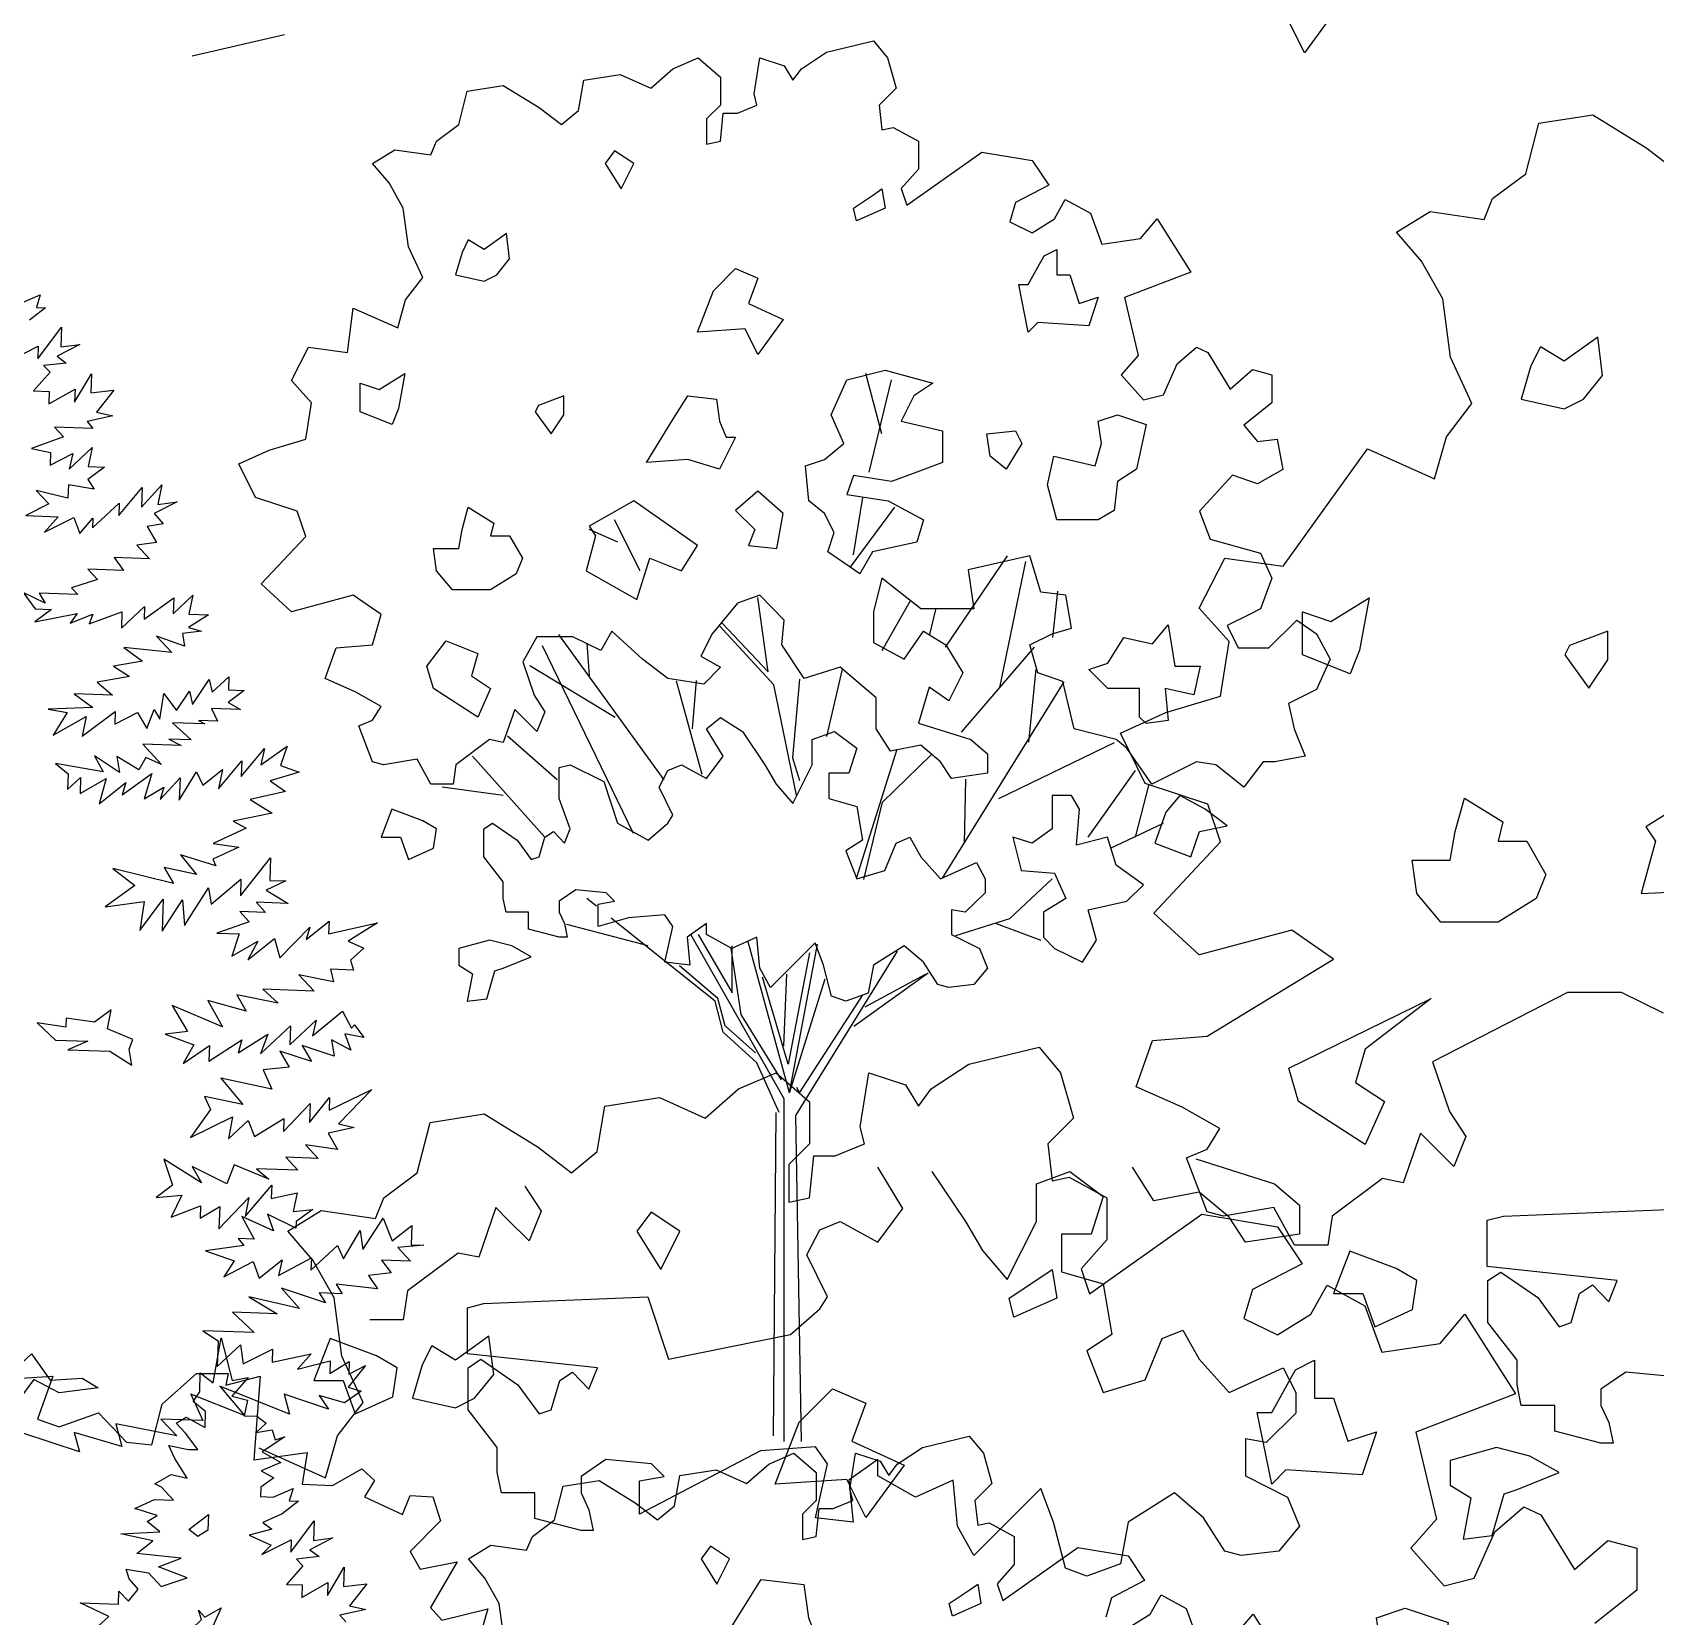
# Model space of a CAD drawing. Header units: inches. Extents: x 11.9 to 85.3, y 21.1 to 37.4.
# Drawn here: x 39.127 to 39.731, y 22.684 to 23.274 of the extents above; entities that cross this region are included whole.
import ezdxf

# ---------------------------------------------------------------- set-up
doc = ezdxf.new("R2010")
doc.units = ezdxf.units.IN
doc.header["$MEASUREMENT"] = 0
doc.layers.add('CAY', color=94, linetype='Continuous')
doc.layers.add('CAY-3', color=61, linetype='Continuous')

# ---------------------------------------------------------------- blocks, each defined once
blk = doc.blocks.new('A$C76451831')
at = {"layer": 'CAY'}
for p, q in [((1479.9, 1929.8), (1538.3, 1944)), ((1538.3, 1944), (1555.9, 1922.7)), ((1448.6, 1909.2), (1479.9, 1929.8)), ((1288.9, 1909.2), (1320.1, 1922.7)), ((1320.1, 1922.7), (1347.8, 1898.6)), ((1389.7, 1877.9), (1396.8, 1922.7)), ((1396.8, 1922.7), (1427.4, 1912.7)), ((1427.4, 1912.7), (1438, 1895)), ((1555.9, 1922.7), (1566.6, 1885)), ((1178, 1895), (1223.4, 1902.1)), ((1223.4, 1902.1), (1261.1, 1885)), ((1261.1, 1885), (1288.9, 1909.2)), ((1347.8, 1898.6), (1347.8, 1863.8)), ((1438, 1895), (1448.6, 1909.2)), ((1033, 1881.5), (1077.8, 1888.5)), ((1077.8, 1888.5), (1122.6, 1860.8)), ((1171.5, 1857.3), (1178, 1895)), ((1566.6, 1885), (1545.3, 1863.8)), ((1022.3, 1839.6), (1033, 1881.5)), ((1393.2, 1863.8), (1389.7, 1877.9)), ((1122.6, 1860.8), (1150.3, 1839.6)), ((1347.8, 1863.8), (1330.7, 1846.6)), ((1369, 1853.7), (1393.2, 1863.8)), ((1545.3, 1863.8), (1548.9, 1833.1)), ((1150.3, 1839.6), (1171.5, 1857.3)), ((1330.7, 1846.6), (1330.7, 1815.4)), ((1347.8, 1818.9), (1351.4, 1853.7)), ((1351.4, 1853.7), (1369, 1853.7)), ((994.6, 1818.9), (1022.3, 1839.6)), ((1548.9, 1833.1), (1563, 1836)), ((1563, 1836), (1594.3, 1818.9)), ((987.6, 1801.8), (994.6, 1818.9)), ((1330.7, 1815.4), (1347.8, 1818.9)), ((1594.3, 1818.9), (1594.3, 1784.1)), ((915, 1791.2), (942.7, 1808.3)), ((942.7, 1808.3), (987.6, 1801.8)), ((1580.1, 1739.3), (1673.3, 1805.4)), ((1673.3, 1805.4), (1735.8, 1794.7)), ((935.7, 1767), (915, 1791.2)), ((1735.8, 1794.7), (1756.4, 1764.1)), ((1594.3, 1784.1), (1573, 1759.9)), ((953.4, 1735.8), (935.7, 1767)), ((1756.4, 1764.1), (1715.1, 1742.8)), ((1573, 1759.9), (1580.1, 1739.3)), ((1715.1, 1742.8), (1708.1, 1718.6)), ((1763.5, 1722.2), (1777.1, 1746.4)), ((1777.1, 1746.4), (1808.3, 1729.3)), ((959.8, 1687.4), (953.4, 1735.8)), ((1808.3, 1729.3), (1822.5, 1690.9)), ((1708.1, 1718.6), (1735.8, 1705.1)), ((1735.8, 1705.1), (1763.5, 1722.2)), ((1870.8, 1698), (1891.4, 1722.2)), ((1891.4, 1722.2), (1933.3, 1656.1)), ((1822.5, 1690.9), (1870.8, 1698)), ((977.5, 1649), (959.8, 1687.4)), ((1933.3, 1656.1), (1850.8, 1624.3)), ((956.3, 1621.3), (977.5, 1649)), ((946.3, 1586.5), (956.3, 1621.3)), ((1850.8, 1624.3), (1867.9, 1552.3)), ((890.9, 1611.3), (946.3, 1586.5)), ((1916.2, 1541.7), (1940.4, 1562.3)), ((1940.4, 1562.3), (1954.5, 1555.8)), ((1867.9, 1552.3), (1846.6, 1528.1)), ((1954.5, 1555.8), (1982.2, 1510.4)), ((1899.1, 1503.3), (1916.2, 1541.7)), ((1846.6, 1528.1), (1874.3, 1496.9)), ((1982.2, 1510.4), (2010, 1534.6)), ((2010, 1534.6), (2034.1, 1528.1)), ((2034.1, 1528.1), (2034.1, 1493.3)), ((1874.3, 1496.9), (1899.1, 1503.3)), ((2034.1, 1493.3), (1999.3, 1465.6)), ((5943, 1269.4), (5949.7, 1306.8)), ((5949.7, 1306.8), (5958.9, 1271.5)), ((1732.8, 1302.8), (1656.2, 1285.1)), ((5931.9, 1262.1), (5932.4, 1277.9)), ((5932.4, 1277.9), (5943, 1269.4)), ((5972.1, 1273.8), (5958.5, 1258.4)), ((5958.9, 1271.5), (5972.1, 1273.8)), ((5926.6, 1254.1), (5931.9, 1262.1)), ((5936.7, 1245.6), (5926.6, 1254.1)), ((5958.5, 1258.4), (5971.5, 1255.2)), ((5971.5, 1255.2), (5968.8, 1242.2)), ((5912.4, 1236), (5920.7, 1241.1)), ((5920.7, 1241.1), (5936.3, 1232.4)), ((5936.3, 1232.4), (5936.7, 1245.6)), ((5968.8, 1242.2), (5979.2, 1241.8)), ((5979.2, 1241.8), (5987.1, 1236.1)), ((5920.2, 1227.6), (5912.4, 1236)), ((5930.2, 1214.1), (5920.2, 1227.6)), ((5987.1, 1236.1), (5978.7, 1228.2)), ((5978.7, 1228.2), (5991.9, 1230.5)), ((5991.9, 1230.5), (5994.4, 1222.3)), ((5906.3, 1217.6), (5922.5, 1214.3)), ((5911.3, 1206.6), (5906.3, 1217.6)), ((5922.5, 1214.3), (5930.2, 1214.1)), ((6002.6, 1224.7), (5983.6, 1212.2)), ((5983.6, 1212.2), (5999.1, 1203.5)), ((5994.4, 1222.3), (6002.6, 1224.7)), ((5921.6, 1190.3), (5911.3, 1206.6)), ((5999.1, 1203.5), (5983, 1196.4)), ((5894.8, 1185.8), (5908.2, 1193.5)), ((5900.1, 1182.9), (5894.8, 1185.8)), ((5908.2, 1193.5), (5921.6, 1190.3)), ((5993.3, 1190.6), (5982.6, 1182.8)), ((5983, 1196.4), (5993.3, 1190.6)), ((5878.2, 1165.1), (5894.3, 1172.7)), ((5894.3, 1172.7), (5910.1, 1172.2)), ((5910.1, 1172.2), (5900.1, 1182.9)), ((5982.6, 1182.8), (5982.3, 1175.1)), ((5982.3, 1175.1), (5992.7, 1174.7)), ((5992.7, 1174.7), (6009.3, 1181.8)), ((6009.3, 1181.8), (6006.2, 1171.5)), ((6006.2, 1171.5), (6013.9, 1171.3)), ((5896.6, 1159.5), (5878.2, 1165.1)), ((5888.2, 1154.3), (5896.6, 1159.5)), ((6000.4, 1160.8), (5984.3, 1153.7)), ((6013.9, 1171.3), (6000.4, 1160.8)), ((5866.6, 1144.2), (5898.8, 1145.8)), ((5898.8, 1145.8), (5888.2, 1154.3)), ((5991.8, 1148), (5973, 1143.2)), ((5984.3, 1153.7), (5991.8, 1148)), ((6007.4, 1128.9), (6026.9, 1154.9)), ((6026.9, 1154.9), (6026.3, 1138.6)), ((5893.1, 1138.3), (5866.6, 1144.2)), ((5879.6, 1127.9), (5893.1, 1138.3)), ((5973, 1143.2), (5991.3, 1134.9)), ((5983.3, 1127), (6007.8, 1139.3)), ((5991.3, 1134.9), (5983.3, 1127)), ((6007.8, 1139.3), (6007.4, 1128.9)), ((6042.3, 1140.8), (6023.3, 1131)), ((6023.3, 1131), (6030.9, 1125.3)), ((6026.3, 1138.6), (6042.3, 1140.8)), ((5916.6, 1123.9), (5879.6, 1127.9)), ((5897.8, 1116.8), (5916.6, 1123.9)), ((6017.4, 1117.6), (6003.8, 1102.2)), ((6030.9, 1125.3), (6012.2, 1123.3)), ((6012.2, 1123.3), (6017.4, 1117.6)), ((5871, 1115), (5889.4, 1111.7)), ((5873.4, 1106.8), (5871, 1115)), ((5880.8, 1098.4), (5873.4, 1106.8)), ((5889.4, 1111.7), (5899.9, 1100.4)), ((5921.5, 1107.8), (5897.8, 1116.8)), ((5899.9, 1100.4), (5921.5, 1107.8)), ((6037.9, 1092.9), (6051.8, 1116.4)), ((6051.8, 1116.4), (6051.3, 1100.6)), ((5864.5, 1085.8), (5864.9, 1096.7)), ((5864.9, 1096.7), (5872.8, 1088.2)), ((5872.8, 1088.2), (5880.8, 1098.4)), ((6003.8, 1102.2), (6016.9, 1101.8)), ((6016.5, 1091.4), (6038.3, 1103.8)), ((6016.9, 1101.8), (6016.5, 1091.4)), ((6038.3, 1103.8), (6037.9, 1092.9)), ((6051.3, 1100.6), (6070.4, 1102.6)), ((6070.4, 1102.6), (6056.2, 1084.5)), ((5856.5, 1075.7), (5832.8, 1086.9)), ((5832.8, 1086.9), (5864.5, 1085.8)), ((6069.6, 1081.4), (6048.2, 1076.7)), ((6056.2, 1084.5), (6069.6, 1081.4)), ((5848, 1067.8), (5856.5, 1075.7)), ((6048.2, 1076.7), (6053, 1071.1)), ((2228.3, 971.5), (2215.1, 1021.6)), ((2217.8, 939.8), (2236.3, 1016.3)), ((2204.6, 871.1), (2212.5, 918.7)), ((2201.9, 860.6), (2238.9, 910.7)), ((2009.3, 881.7), (1985.5, 892.2)), ((2027.8, 857.9), (2006.6, 900.2)), ((2281, 794.5), (2332.5, 870.4)), ((2326.2, 761), (2347.8, 865.6)), ((2491.6, 827), (2512.8, 868.3)), ((2512.8, 868.3), (2561.2, 861.8)), ((2134, 774), (2125.3, 835.7)), ((2370.1, 802.5), (2374.1, 840.9)), ((2228.6, 791.9), (2251.7, 832.8)), ((2268, 805.1), (2272.9, 825.9)), ((2516.4, 799.3), (2491.6, 827)), ((2138.7, 763.4), (2093.5, 812.2)), ((2095.8, 814.5), (2134, 774)), ((2022.3, 639.8), (1946.8, 795.6)), ((2047.7, 684.5), (1960.2, 805.1)), ((1985.8, 770.9), (1983.8, 797.9)), ((2294.3, 724.1), (2354.9, 794.5)), ((2509.3, 753.8), (2516.4, 799.3)), ((2007, 736.3), (1936.2, 779.1)), ((2159.9, 768.1), (2154, 702.8)), ((2182.7, 720.5), (2195.7, 776.4)), ((2350.1, 715.8), (2356.4, 776.4)), ((2079.1, 689), (2057.9, 766.3)), ((2071.1, 726.8), (2074.5, 766.9)), ((2157.5, 671.8), (2138.7, 763.4)), ((2278.7, 602.9), (2379.6, 765.8)), ((2463.9, 740.3), (2509.3, 753.8)), ((2426.2, 723.2), (2463.9, 740.3)), ((1958.8, 684.4), (1917.8, 720.8)), ((2325.4, 669), (2421.3, 715.4)), ((2446.8, 681.3), (2426.2, 723.2)), ((1948.8, 636.8), (1888.7, 704)), ((2154, 702.8), (2159.9, 684)), ((2207.6, 603.7), (2240.9, 709.9)), ((2228.7, 665.9), (2269.2, 705.2)), ((2399.3, 636.8), (2438.6, 692.2)), ((1914.2, 671.4), (1863.5, 678.5)), ((2296.7, 631.7), (2297.9, 685.1)), ((2438.6, 636.8), (2450, 680.8)), ((2498.7, 664.2), (2446.8, 681.3)), ((2213.4, 601.8), (2228.7, 665.9)), ((2509.3, 632.9), (2498.7, 664.2)), ((2417.8, 627.7), (2461.8, 648.6)), ((2334.4, 569.5), (2369.4, 602.2)), ((1991.5, 579.5), (1983.4, 586)), ((2041.2, 539.6), (2003.7, 569.7)), ((2289.6, 555.4), (2334.4, 569.5)), ((2034.5, 546.7), (1966.9, 564.4)), ((2147.3, 419.7), (2069.9, 556)), ((2075.8, 556.2), (2104.1, 507.8)), ((2323, 565.2), (2360, 551.4)), ((2089.9, 500.7), (2041.2, 539.6)), ((2102.9, 544.4), (2111.2, 489.7)), ((2104.1, 507.8), (2104.1, 546.7)), ((2151.6, 424.8), (2117.3, 549.9)), ((2168.2, 540.8), (2150.5, 448.4)), ((2151.6, 424.8), (2175, 548.1)), ((2156.8, 405.9), (2241.3, 542.4)), ((2092.3, 503.1), (2060.4, 530.2)), ((2150.5, 448.4), (2129.2, 520.8)), ((2146.9, 463.7), (2149.3, 523.1)), ((2151.6, 424.8), (2181.2, 519.2)), ((2205.1, 479.9), (2266.8, 524.3)), ((2214.5, 496), (2264.5, 523.1)), ((2096.6, 475.1), (2089.9, 500.7)), ((2098.2, 480.3), (2092.3, 503.1)), ((2159.9, 424.8), (2212.2, 505.4)), ((2111.2, 489.7), (2144.6, 435.4)), ((2124.5, 449.6), (2096.6, 475.1)), ((2123.3, 457.8), (2098.2, 480.3)), ((2143, 408.3), (2124.5, 449.6)), ((2147.3, 135.4), (2147.3, 419.7)), ((2157.5, 429.5), (2159.9, 424.8)), ((2138.3, 140.1), (2140.6, 408.3)), ((2161.5, 135.4), (2156.8, 405.9))]:
    blk.add_line(p, q, dxfattribs=at)
for points in [[(4591.5, 2136.5), (4622.1, 2138.6), (4609.4, 2102.8), (4627.3, 2096.4), (4660, 2108), (4683.2, 2083.8), (4704.3, 2081.7), (4712.8, 2115.4), (4741.2, 2140.7), (4767.6, 2140.7), (4765.5, 2131.2), (4794, 2138.6), (4788.7, 2069), (4833, 2075.3), (4828.8, 2049), (4854.1, 2047.9), (4878.3, 2061.6), (4888.9, 2052.1), (4880.5, 2038.4), (4912.1, 2023.7), (4918.4, 2039.5), (4937.4, 2038.4), (4943.7, 2018.4), (4918.4, 1993.1), (4926.9, 1978.3), (4957.4, 1984.6), (4935.3, 1946.7), (4944.8, 1936.1), (4982.8, 1945.6), (4974.3, 1916.1)], [(1513.4, 1079.7), (1530, 1086.9), (1526.9, 1076.5), (1534.6, 1076.3), (1521.1, 1065.9)], [(1504.1, 1032), (1528.5, 1044.3), (1528.1, 1033.9), (1547.6, 1060), (1547.1, 1043.7), (1563, 1045.8), (1544.1, 1036.1), (1551.6, 1030.3), (1532.9, 1028.3), (1538.2, 1022.7), (1524.5, 1007.3), (1537.6, 1006.8), (1537.3, 996.4), (1559, 1008.8), (1558.6, 997.9), (1572.6, 1021.5), (1572, 1005.6), (1591.1, 1007.7), (1576.9, 989.6), (1590.4, 986.4), (1568.9, 981.7), (1573.7, 976.1), (1542, 977.2), (1549.5, 969.2), (1522.8, 959.3), (1538.6, 956), (1538.2, 945.6), (1557.1, 955.4), (1554, 942.3), (1573.2, 960.2), (1569.9, 944.5), (1583.5, 944), (1569.5, 933.6), (1574.7, 925.7), (1553.5, 929.2), (1553.1, 918.3), (1526.6, 924.7), (1537.1, 913.4), (1518.2, 903.7), (1544.9, 902.7), (1533.5, 890), (1558, 902.3), (1563, 889), (1573.8, 901.7), (1573.5, 893.6), (1595.6, 914.1), (1595.2, 903.7), (1614.6, 927.1), (1614, 910.8), (1631, 929.2), (1627.7, 913), (1643.6, 915.2), (1624.7, 905.4), (1632.1, 897), (1618.9, 894.7), (1626.6, 881.3), (1610.2, 879.2), (1620.7, 867.9), (1591.3, 868.9), (1599.1, 858.2), (1569.6, 859.3), (1577.5, 850.8), (1556, 843.9), (1561.2, 838.3), (1529.1, 839.4), (1534.2, 831), (1515.9, 839.8), (1525.9, 826.3), (1539.5, 825.9), (1525.5, 815.5), (1560.6, 822.4), (1554.9, 814.4), (1573.8, 821.9), (1570.8, 813.9), (1597.8, 823.8), (1597.4, 810.2), (1616.6, 828.2), (1616.2, 817.7), (1640.9, 835.5), (1640.4, 822.3), (1656.8, 837.6), (1653.5, 821.9), (1669.8, 821.3), (1653.1, 811), (1663.9, 807.9), (1648, 805.8), (1649.9, 795.3), (1626.6, 803.8), (1639.3, 790.2), (1599.5, 794.3), (1615, 782.9), (1590.8, 778.7), (1604.1, 770.1), (1577.2, 765.6), (1590, 754.7), (1558.3, 755.8), (1573.8, 744.4), (1536.6, 743), (1552.3, 740.2), (1540.8, 721.6), (1568.1, 736.9), (1564.8, 720.7), (1592.2, 741.1), (1591.9, 730.6), (1610.8, 740.4), (1618.5, 727), (1624.5, 742.7), (1629.2, 734.8), (1632.6, 756), (1643, 742), (1654, 757.9), (1656.3, 747), (1670.2, 767.8), (1672.6, 757.3), (1686.6, 770), (1686.2, 759.1), (1699.3, 758.6), (1685.9, 748.7), (1696.1, 742.9), (1672.1, 743.7), (1677.2, 733.1), (1661.3, 733.7), (1666.6, 730.8), (1639.9, 731.7), (1655.3, 717.6), (1636.8, 718.2), (1647, 712.9), (1615.3, 714), (1630.6, 697.1), (1617.6, 703), (1611.9, 692.8), (1593.7, 703.8), (1595.9, 690.6), (1575.1, 704.5), (1582.3, 691.1), (1542.7, 697.9), (1553.3, 689.4), (1552.8, 676.3), (1563.6, 686.3), (1563.1, 673.2), (1584.9, 685.6), (1579.1, 664.5), (1601.1, 682.3), (1598, 672), (1622.6, 689.7), (1616.4, 668.6), (1632.6, 678.5), (1629.6, 668.1), (1646.1, 686.1), (1645.4, 667.6), (1659.8, 691.1), (1664.9, 680), (1681.2, 693.1), (1677.9, 676.9), (1697.3, 700.2), (1696.8, 687.1), (1716.2, 710.4), (1713, 696.9), (1734.9, 712.5), (1729.3, 696.4), (1745, 690.8), (1720.7, 683.5), (1733.6, 674.9), (1704.3, 668.2), (1722.5, 656.7), (1690.1, 650.1), (1700.8, 644.3), (1673.6, 631.7), (1694.8, 628.7), (1673.2, 618.6), (1675.7, 613), (1646.5, 622.2), (1659.6, 605.9), (1633, 611.8), (1640.7, 598.4), (1590.4, 611), (1608.5, 596.8), (1583.9, 579.1), (1616.2, 583.4), (1612.6, 559.5), (1632.1, 585.5), (1631.2, 558.8), (1648, 585), (1649.9, 563.6), (1669.6, 594.7), (1671.9, 581.4), (1696.6, 601.9), (1696.1, 588.3), (1721.2, 619.6), (1720.6, 601), (1733.7, 600.6), (1717.6, 593), (1735.8, 581.9), (1709.1, 582.8), (1716.9, 574.4), (1695.7, 575.2), (1703.5, 566.7), (1676.5, 557.2), (1695, 556.6), (1688.9, 538.2), (1710.7, 550.6), (1702.4, 535), (1724.3, 552.8), (1728.8, 536.8), (1753.7, 562.3), (1750.6, 551.9), (1769.7, 567.1), (1769.3, 556.7), (1810, 565.7), (1785.4, 550.7), (1798.4, 544.8), (1787.6, 534.8), (1790, 526.5), (1771, 527.2), (1773.4, 516.7), (1744.6, 522.7), (1757.2, 509.1), (1714.7, 510.6), (1727.4, 499.2), (1693.2, 505.9), (1700.9, 492.5), (1669.1, 501.3), (1681.4, 479.5), (1639.5, 497.3), (1652.3, 475.6), (1633.6, 473.5), (1657.4, 464.5), (1648.7, 449), (1670.5, 464.1), (1670, 450.9), (1697.4, 468.6), (1694.3, 457.8), (1718.8, 473.3), (1712.8, 457.1), (1737.7, 480.3), (1737.1, 464.5), (1759.1, 485), (1755.9, 472), (1780.7, 492.4), (1788.3, 478.5), (1790.7, 481.2), (1798.5, 470.5), (1782.7, 473.7), (1787.7, 460), (1771.7, 468.7), (1773.9, 455), (1747.5, 464.1), (1755.2, 450.7), (1728.8, 459.3), (1736.5, 445.9), (1715.1, 443.9), (1722.2, 427.8), (1680, 437), (1698.2, 415), (1666.3, 421.6), (1671.3, 411), (1654.7, 387.5), (1689.7, 404.9), (1686.3, 386.4), (1702.7, 401.7), (1707.7, 388.4), (1732.3, 403.4), (1731.9, 392.6), (1754, 415.8), (1753.4, 400), (1770, 420.7), (1769.7, 410.3), (1805.2, 427.6), (1777.4, 399.1), (1790.4, 396), (1769, 391.3), (1776.7, 377.8), (1750.1, 381.5), (1760.6, 370.2), (1733.8, 371.2), (1743.9, 360.4), (1709.5, 361.6), (1719.6, 353.1), (1691, 365), (1685, 349.3), (1656.1, 363.5), (1663.8, 350.1), (1632.7, 369.7), (1639.7, 348.2), (1626.2, 337.8), (1647.6, 339.7), (1638.8, 321.5), (1663.1, 331), (1662.7, 320.6), (1679, 330.5), (1678.3, 311.9), (1703.2, 337.8), (1700, 322), (1722.2, 348), (1721.8, 337.1), (1743.2, 341.8), (1740, 326.1), (1756.3, 327.8), (1742.4, 317.8), (1742.2, 312.4), (1718.6, 324.1), (1723.6, 310.3), (1697.2, 322.1), (1707.5, 303.2), (1694.3, 303.7), (1699.1, 298), (1667.2, 293.7), (1691, 285.2), (1682.3, 271.9), (1706.8, 284.6), (1711.8, 270.9), (1730.9, 286.1), (1727.7, 273), (1755, 287.9), (1754.6, 277.5), (1776.6, 298.1), (1781.7, 287), (1795.6, 310.5), (1797.8, 294.6), (1814.6, 320.8), (1822.1, 301.9), (1838.4, 314.5), (1837.8, 298.6), (1848.2, 298.3), (1826.8, 296.3), (1837.3, 285.1), (1813.3, 285.9), (1821.1, 275.2), (1802.5, 273.1), (1809.8, 262), (1775.5, 265.9), (1780.6, 258), (1761.6, 258.7), (1766.8, 250.4), (1730.1, 262.5), (1745.3, 245.7), (1703.1, 255.3), (1726.6, 241.3), (1689.5, 242.6), (1707.5, 225.7), (1664.9, 227.2), (1677.8, 219), (1677, 197.7), (1696.2, 215.6), (1698.4, 199.7), (1722.9, 212), (1722.5, 201.1), (1754.9, 208.2), (1743.6, 195.4), (1770.5, 202.2), (1770.2, 191.8), (1786.4, 201.6), (1786, 191.2), (1799.9, 198.4), (1785.6, 180.3), (1796.4, 177.2), (1782.5, 167.3), (1761.4, 173.5), (1769.1, 162.3), (1732.4, 174.5), (1736.8, 158), (1679.2, 181.3), (1699.6, 157), (1654.9, 174.5), (1665, 152.8), (1630.2, 154), (1643.3, 140), (1592.9, 149.9), (1597.7, 131.1), (1558.2, 142.9), (1562.6, 126.9), (1515.6, 142.2)]]:
    blk.add_lwpolyline(points, dxfattribs=at)
for points in [[(1240.2, 1791.1), (1216.4, 1806.9), (1204.5, 1791.1), (1224.3, 1759.4)], [(1537.1, 1751.5), (1548.9, 1759.4), (1552.9, 1735.6), (1517.3, 1719.8), (1513.3, 1735.6)], [(1085.8, 1672.3), (1081.8, 1704), (1054.1, 1684.2), (1034.3, 1696), (1026.4, 1680.2), (1018.5, 1652.5), (1054.1, 1644.6), (1069.9, 1652.5)], [(1750.8, 1676.2), (1766.7, 1684.2), (1766.7, 1652.5), (1782.5, 1652.5), (1794.4, 1616.8), (1818.1, 1624.8), (1806.3, 1589.1), (1742.9, 1593.1), (1731.1, 1581.2), (1719.2, 1640.6), (1731.1, 1640.6)], [(1339.1, 1632.7), (1366.8, 1660.4), (1394.5, 1648.5), (1382.7, 1616.8), (1426.2, 1597), (1394.5, 1553.5), (1378.7, 1585.2), (1319.3, 1581.2)], [(1287.7, 1470.3), (1307.5, 1502), (1343.1, 1498), (1347, 1470.3), (1355, 1450.5), (1366.8, 1450.5), (1347, 1410.9), (1307.5, 1422.8), (1256, 1418.8)], [(1754.8, 1391.1), (1762.7, 1426.7), (1814.2, 1414.8), (1822.1, 1442.6), (1818.1, 1470.3), (1841.9, 1478.2), (1877.5, 1466.3), (1865.7, 1410.9), (1841.9, 1395), (1837.9, 1359.4), (1818.1, 1347.5), (1766.7, 1347.5)], [(2523.5, 1367), (2551.2, 1394.7), (2578.9, 1382.8), (2567, 1351.1), (2610.6, 1331.3), (2578.9, 1287.8), (2563.1, 1319.5), (2503.7, 1315.5)], [(1914.2, 715.4), (1902.8, 717.8), (1874.9, 696.9), (1872.6, 680.8), (1854.1, 680.8), (1842.7, 701.7), (1814.8, 696.9), (1805.7, 699.3), (1794.3, 729.2), (1805.7, 733.9), (1812.8, 745.3), (1792, 757.1), (1766.4, 768.5), (1775.5, 794.1), (1805.7, 796.4), (1812.8, 821.6), (1789.6, 837.7), (1738.5, 824), (1713.4, 847.2), (1750.3, 886.5), (1743.2, 907.3), (1708.6, 918.7), (1694.9, 946.6), (1720, 958), (1750.3, 967.1), (1755, 997.4), (1738.5, 1015.9), (1752.7, 1043.4), (1784.9, 1039.1), (1789.6, 1076), (1826.6, 1059.5), (1833.2, 1082.7), (1847.4, 1101.2), (1835.6, 1126.7), (1831.3, 1159), (1819.5, 1179.8), (1805.7, 1196), (1824.2, 1207.4), (1854.1, 1203), (1858.8, 1214.4), (1877.3, 1228.2), (1884.3, 1256.1), (1914.2, 1260.8), (1944.1, 1242.4), (1962.6, 1228.2), (1976.7, 1240), (1981, 1265.2), (2011.3, 1269.9), (2036.5, 1258.5), (2054.9, 1274.6), (2075.8, 1283.7), (2094.3, 1267.5), (2094.3, 1244.3), (2082.9, 1232.9), (2082.9, 1212.1), (2094.3, 1214.4), (2096.6, 1237.6), (2108.4, 1237.6), (2124.5, 1244.3), (2122.2, 1253.8), (2126.9, 1283.7), (2147.3, 1277), (2154.4, 1265.2), (2161.5, 1274.6), (2182.3, 1288.4), (2221.2, 1297.8), (2233, 1283.7), (2240.1, 1258.5), (2225.9, 1244.3), (2228.3, 1223.9), (2237.7, 1225.8), (2258.6, 1214.4), (2258.6, 1191.2), (2244.4, 1175.1), (2249.1, 1161.4), (2311.2, 1205.4), (2352.9, 1198.3), (2366.7, 1177.9), (2339.1, 1163.7), (2334.4, 1147.6), (2352.9, 1138.5), (2371.4, 1149.9), (2380.4, 1166.1), (2401.2, 1154.7), (2410.7, 1129.1), (2442.9, 1133.8), (2456.7, 1149.9), (2484.6, 1105.9), (2429.6, 1084.7), (2441, 1036.7), (2426.8, 1020.6), (2445.3, 999.7), (2461.8, 1004.1), (2473.2, 1029.6), (2489.3, 1043.4), (2498.7, 1039.1), (2517.2, 1008.8), (2535.7, 1024.9), (2551.8, 1020.6), (2551.8, 997.4), (2528.6, 978.9), (2540, 965.1), (2556.1, 967.1), (2560.8, 941.9), (2540, 930.1), (2519.2, 937.2), (2491.7, 907.3), (2500.7, 884.1), (2542.4, 872.7), (2551.8, 851.9), (2542.4, 826.3), (2533.3, 821.6), (2514.8, 812.5), (2523.9, 794.1), (2549.4, 794.1), (2572.6, 816.9), (2588.7, 805.5), (2600.1, 784.6), (2588.7, 759.5), (2565.6, 747.7), (2570.3, 726.8), (2579.3, 704), (2554.2, 699.3), (2544.7, 699.3), (2528.6, 678.5), (2505.4, 696.9), (2489.3, 699.3), (2452.3, 680.8), (2431.5, 710.7), (2422.5, 717.8), (2387.9, 726.8), (2378.5, 766.1), (2357.6, 773.2), (2350.9, 796.4), (2369.4, 805.5), (2385.5, 810.2), (2380.8, 837.7), (2360, 840.1), (2350.9, 870.4), (2299.8, 858.6), (2304.6, 826.3), (2260.5, 826.3), (2228.3, 851.9), (2221.2, 824), (2221.2, 798.4), (2246.8, 784.6), (2262.9, 807.8), (2281.4, 796.4), (2295.5, 773.2), (2283.7, 750), (2267.6, 761.4), (2258.6, 731.5), (2302.2, 717.8), (2316, 706), (2316, 689.9), (2286.1, 685.5), (2277, 699.3), (2260.5, 713.1), (2235.4, 708.3), (2223.6, 726.8), (2223.6, 752.4), (2193.7, 777.9), (2163.8, 768.5), (2145.4, 796.4), (2147.3, 816.9), (2126.9, 837.7), (2108.4, 831), (2087.6, 805.5), (2078.1, 787), (2094.3, 777.9), (2080.5, 763.8), (2050.6, 768.5), (2029.8, 784.6), (2004.2, 807.8), (1995.2, 791.7), (1972, 803.1), (1942.1, 803.1), (1930.3, 782.3), (1939.8, 754.7), (1948.8, 741), (1942.1, 724.5), (1930.3, 736.3), (1923.7, 742.9)], [(2022.5, 1195.9), (2006.6, 1206.4), (1998.7, 1195.9), (2011.9, 1174.8)], [(2220.4, 1169.5), (2228.3, 1174.8), (2231, 1158.9), (2207.2, 1148.4), (2204.6, 1158.9)], [(5922.9, 1147.7), (5939.2, 1160.3), (5938.7, 1147.1), (5930.4, 1142)], [(1919.5, 1116.7), (1916.9, 1137.8), (1898.4, 1124.6), (1885.2, 1132.5), (1880, 1122), (1874.7, 1103.5), (1898.4, 1098.2), (1909, 1103.5)], [(2362.9, 1119.3), (2373.5, 1124.6), (2373.5, 1103.5), (2384.1, 1103.5), (2392, 1079.7), (2407.8, 1085), (2399.9, 1061.2), (2357.7, 1063.9), (2349.7, 1055.9), (2341.8, 1095.6), (2349.7, 1095.6)], [(2088.5, 1090.3), (2106.9, 1108.8), (2125.4, 1100.8), (2117.5, 1079.7), (2146.5, 1066.5), (2125.4, 1037.5), (2114.9, 1058.6), (2075.3, 1055.9)], [(5925, 1065.1), (5933.4, 1073), (5931, 1080.8), (5936.2, 1075.1), (5949.6, 1082.8), (5941.3, 1064.5), (5932.7, 1051.7)], [(2209.9, 855.3), (2183.5, 873.8), (2188.8, 889.6), (2180.8, 905.5), (2167.6, 916), (2165, 945.1), (2180.8, 950.3), (2196.7, 963.5), (2186.1, 987.3), (2199.3, 1016.3), (2231, 1024.3), (2270.6, 1013.7), (2254.7, 1003.1), (2244.2, 982), (2278.5, 974.1), (2278.5, 947.7), (2257.4, 939.8), (2236.3, 931.9), (2204.6, 937.1), (2199.3, 921.3), (2233.6, 916), (2262.7, 900.2), (2257.4, 881.7), (2220.4, 873.8)], [(1795.5, 989.9), (1795.5, 1013.7), (1811.3, 1008.4), (1832.5, 1021.6), (1827.2, 992.6), (1821.9, 979.4)], [(1943.3, 995.2), (1940.7, 989.9), (1953.9, 971.5), (1964.4, 987.3), (1964.4, 1003.1)], [(2054.1, 982), (2067.3, 1003.1), (2091.1, 1000.5), (2093.7, 982), (2099, 968.8), (2106.9, 968.8), (2093.7, 942.4), (2067.3, 950.3), (2033, 947.7)], [(2365.6, 929.2), (2370.9, 953), (2405.2, 945.1), (2410.4, 963.5), (2407.8, 982), (2423.6, 987.3), (2447.4, 979.4), (2439.5, 942.4), (2423.6, 931.9), (2421, 908.1), (2407.8, 900.2), (2373.5, 900.2)], [(2318.1, 953), (2315.4, 971.5), (2339.2, 974.1), (2344.5, 963.5), (2331.3, 942.4)], [(2062.1, 857.9), (2075.3, 879), (2022.5, 916), (1985.5, 894.9), (1990.8, 887), (1982.9, 857.9), (2025.1, 834.2), (2035.7, 868.5)], [(2141.2, 876.4), (2146.5, 905.5), (2125.4, 923.9), (2106.9, 908.1), (2122.8, 892.2), (2117.5, 879)], [(1903.7, 887), (1919.5, 887), (1930.1, 868.5), (1924.8, 855.3), (1903.7, 842.1), (1872, 842.1), (1858.8, 857.9), (1856.2, 876.4), (1877.3, 876.4), (1880, 892.2), (1885.2, 910.7), (1906.4, 897.5)], [(2577.1, 788.1), (2577.1, 823.8), (2600.8, 815.8), (2632.5, 835.6), (2624.6, 792.1), (2616.7, 772.3)], [(2415.7, 781.4), (2428.9, 802.5), (2452.7, 797.2), (2465.9, 813), (2471.2, 778.7), (2492.3, 778.7), (2487, 755), (2463.2, 760.2), (2465.9, 733.8), (2447.4, 731.2), (2442.1, 736.5), (2442.1, 760.2), (2415.7, 760.2), (2399.9, 776.1)], [(1856.2, 760.2), (1850.9, 778.7), (1866.8, 799.8), (1893.2, 789.3), (1887.9, 770.8), (1903.7, 760.2), (1893.2, 736.5)], [(1999.5, 590.8), (1974.4, 593.1), (1960.6, 583.7), (1960.6, 574.6), (1964.9, 565.2), (1967.3, 553.8), (1960.6, 553.8), (1935.1, 560.5), (1935.1, 574.6), (1916.6, 574.6), (1914.2, 586), (1914.2, 599.8), (1898.1, 620.6), (1898.1, 643.8), (1905.2, 648.6), (1925.6, 634.4), (1937.4, 618.3), (1944.1, 620.6), (1948.8, 636.8), (1955.9, 641.5), (1964.9, 632), (1969.6, 643.8), (1960.6, 669), (1960.6, 694.6), (1969.6, 696.9), (1997.6, 683.2), (2009, 648.6), (2034.5, 634.4), (2050.6, 648.6), (2054.9, 655.2), (2043.5, 678.5), (2050.6, 692.2), (2062, 696.9), (2082.9, 685.5), (2096.6, 704), (2082.9, 726.8), (2094.3, 736.3), (2112.7, 724.5), (2131.2, 696.9), (2140.6, 680.8), (2154.4, 664.7), (2170.5, 696.9), (2170.5, 717.8), (2189, 724.5), (2207.5, 710.7), (2200.8, 689.9), (2184.3, 689.9), (2184.3, 669), (2207.5, 662.3), (2212.2, 634.4), (2198.4, 625.4), (2207.5, 602.2), (2230.7, 609.2), (2240.1, 632), (2251.5, 636.8), (2260.5, 620.6), (2277, 602.2), (2306.9, 615.9), (2314, 602.2), (2314, 590.8), (2297.5, 574.6), (2286.1, 576.6), (2286.1, 556.2), (2309.3, 544.4), (2316, 528.2), (2304.6, 514.5), (2283.7, 512.1), (2274.7, 514.5), (2262.9, 533), (2246.8, 546.7), (2221.2, 530.6), (2216.9, 507.4), (2198.4, 500.7), (2186.6, 505), (2179.9, 530.6), (2172.9, 549.1), (2156.8, 533), (2135.9, 512.1), (2126.9, 528.2), (2124.5, 553.8), (2103.7, 544.4), (2082.9, 556.2), (2082.9, 565.2), (2066.7, 553.8), (2069.1, 530.6), (2048.3, 533), (2054.9, 562.8), (2048.3, 572.3), (2018, 569.9), (1992.8, 562.8), (1992.8, 581.3), (2006.6, 583.7)], [(2392.2, 660), (2385.5, 671.4), (2369.4, 671.4), (2369.4, 643.8), (2352.9, 632), (2336.8, 636.8), (2343.9, 609.2), (2371.4, 606.9), (2380.8, 586), (2362.3, 574.6), (2362.3, 553.8), (2371.4, 544.4), (2394.6, 533), (2406.4, 551.4), (2399.3, 576.6), (2431.5, 583.7), (2445.3, 597.4), (2422.5, 613.6), (2415.4, 636.8), (2389.8, 630.1)], [(2475.5, 671.4), (2463.7, 657.6), (2454.7, 632), (2484.6, 620.6), (2491.7, 641.5), (2514.8, 646.2), (2496.4, 660)], [(1603.8, 461), (1606.8, 469), (1585.8, 477.9), (1589, 493.7), (1575.1, 483.3), (1551.6, 486.8), (1551.4, 479.1), (1527.5, 482.7), (1542.8, 468.5), (1569.5, 467.6), (1553, 460.5), (1587.8, 459.2), (1606, 447.7)], [(1474.2, 178.1), (1469.4, 194.1), (1488.1, 198.9), (1488.8, 217.4), (1509.3, 195.4), (1522.9, 208.1), (1538.4, 186.2), (1564.8, 188), (1578.1, 179.9), (1545.8, 175.6), (1524.8, 186.7), (1511.1, 168.6), (1495.4, 174.6), (1470.8, 156.9)], [(1809, 206.5), (1770.6, 220.7), (1757.1, 185.9), (1781.3, 185.9), (1791.3, 158.2), (1822.5, 172.3), (1826.1, 196.5)]]:
    blk.add_lwpolyline(points, close=True, dxfattribs=at)
at = {"layer": 'CAY-3'}
for p, q in [((2762.6, 1187.4), (2773.2, 1229.3)), ((2773.2, 1229.3), (2818.1, 1236.4)), ((2818.1, 1236.4), (2862.9, 1208.6)), ((2862.9, 1208.6), (2890.6, 1187.4)), ((2734.9, 1166.8), (2762.6, 1187.4)), ((2727.8, 1149.6), (2734.9, 1166.8)), ((2655.3, 1139), (2683, 1156.1)), ((2683, 1156.1), (2727.8, 1149.6)), ((2676, 1114.8), (2655.3, 1139)), ((2693.6, 1083.6), (2676, 1114.8)), ((2700.1, 1035.2), (2693.6, 1083.6)), ((2717.8, 996.9), (2700.1, 1035.2)), ((2696.6, 969.1), (2717.8, 996.9)), ((2561.2, 861.8), (2631.1, 959.1)), ((2631.1, 959.1), (2686.6, 934.3)), ((2686.6, 934.3), (2696.6, 969.1)), ((2453.9, 573.9), (2509.3, 632.9)), ((2491.6, 539.1), (2453.9, 573.9)), ((2568.3, 559.8), (2491.6, 539.1)), ((2603, 535.6), (2568.3, 559.8)), ((2498.1, 471.6), (2603, 535.6)), ((2797, 507.9), (2685, 450.4)), ((2841.8, 507.9), (2797, 507.9)), ((2876.6, 490.8), (2841.8, 507.9)), ((2452.7, 468.1), (2498.1, 471.6)), ((2439.1, 429.8), (2452.7, 468.1)), ((2685, 450.4), (2699.2, 409.1)), ((2477.5, 412.7), (2439.1, 429.8)), ((2508.7, 395), (2477.5, 412.7)), ((2699.2, 409.1), (2712.7, 388.5)), ((2498.1, 377.9), (2508.7, 395)), ((2675.1, 391.3), (2660.8, 350.1)), ((2685, 381.4), (2675.1, 391.3)), ((2481, 370.8), (2498.1, 377.9)), ((2702.7, 363.7), (2685, 381.4)), ((2712.7, 388.5), (2702.7, 363.7)), ((2498.1, 326), (2481, 370.8)), ((2488.6, 369.9), (2554, 349.3)), ((2245.7, 328.6), (2225, 362.9)), ((2269.8, 359.3), (2297.6, 318)), ((2356.5, 349.3), (2384.2, 359.3)), ((2384.2, 359.3), (2411.9, 338.7)), ((2453.8, 335.1), (2436.1, 362.9)), ((2643.7, 353.7), (2601.9, 322.4)), ((2660.8, 350.1), (2643.7, 353.7)), ((1932.1, 347.2), (1945.6, 326.5)), ((2356.5, 318), (2356.5, 349.3)), ((2411.9, 338.7), (2401.9, 307.4)), ((2491.5, 342.2), (2453.8, 335.1)), ((2516.3, 321.6), (2491.5, 342.2)), ((2554, 349.3), (2574.7, 331.6)), ((1908, 329.4), (1893.8, 288.2)), ((1917.9, 319.4), (1908, 329.4)), ((1945.6, 326.5), (1935.6, 301.8)), ((2225, 300.9), (2245.7, 328.6)), ((2511.7, 322.4), (2498.1, 326)), ((2553.5, 329.5), (2511.7, 322.4)), ((2570.6, 298.2), (2553.5, 329.5)), ((2574.7, 331.6), (2574.7, 307.4)), ((2744, 322.4), (2880.2, 328)), ((1935.6, 301.8), (1917.9, 319.4)), ((2166.1, 290.3), (2176.7, 310.9)), ((2176.7, 310.9), (2193.8, 318)), ((2193.8, 318), (2225, 300.9)), ((2297.6, 318), (2311.7, 293.8)), ((2332.3, 269.7), (2356.5, 318)), ((2529.9, 300.9), (2516.3, 321.6)), ((2601.9, 322.4), (2598.3, 298.2)), ((2730.4, 318.9), (2744, 322.4)), ((2730.4, 280.5), (2730.4, 318.9)), ((2377.2, 307.4), (2377.2, 276.1)), ((2401.9, 307.4), (2377.2, 307.4)), ((2574.7, 307.4), (2529.9, 300.9)), ((2598.3, 298.2), (2570.6, 298.2)), ((1876.7, 291.7), (1834.8, 260.5)), ((1893.8, 288.2), (1876.7, 291.7)), ((2183.2, 255.5), (2166.1, 290.3)), ((2311.7, 293.8), (2332.3, 269.7)), ((2377.2, 276.1), (2411.9, 266.1)), ((2838.3, 269), (2730.4, 280.5)), ((2731, 269), (2741.6, 276)), ((2741.6, 276), (2772.3, 254.8)), ((1834.8, 260.5), (1831.3, 236.3)), ((2411.9, 266.1), (2419, 224.2)), ((2731, 234.2), (2731, 269)), ((2800, 234.2), (2807.1, 258.3)), ((2807.1, 258.3), (2817.7, 265.4)), ((2817.7, 265.4), (2831.2, 251.3)), ((2831.2, 251.3), (2838.3, 269)), ((1884.4, 246.4), (1898, 249.9)), ((1884.4, 208.1), (1884.4, 246.4)), ((1898, 249.9), (2034.2, 255.5)), ((2034.2, 255.5), (2051.3, 203.6)), ((2152.5, 224.2), (2176.7, 245.5)), ((2176.7, 245.5), (2183.2, 255.5)), ((2772.3, 254.8), (2790, 230.6)), ((1831.3, 236.3), (1803.5, 236.3)), ((2755.2, 202.9), (2731, 234.2)), ((2790, 230.6), (2800, 234.2)), ((2051.3, 203.6), (2152.5, 224.2)), ((2419, 224.2), (2398.4, 210.7)), ((2446.7, 186.5), (2460.9, 220.7)), ((2460.9, 220.7), (2478, 227.8)), ((2478, 227.8), (2491.5, 203.6)), ((1992.3, 196.5), (1884.4, 208.1)), ((1885, 196.5), (1895.6, 203.6)), ((1895.6, 203.6), (1926.3, 182.3)), ((2398.4, 210.7), (2411.9, 175.9)), ((2491.5, 203.6), (2516.3, 175.9)), ((2755.2, 182.3), (2755.2, 202.9)), ((1885, 161.7), (1885, 196.5)), ((1961.1, 185.9), (1971.7, 193)), ((1971.7, 193), (1985.3, 178.8)), ((1985.3, 178.8), (1992.3, 196.5)), ((2516.3, 175.9), (2561.1, 196.5)), ((2561.1, 196.5), (2571.7, 175.9)), ((2845.4, 192.9), (2824.7, 178.7)), ((2883.1, 189.3), (2845.4, 192.9)), ((1926.3, 182.3), (1944, 158.2)), ((1954, 161.7), (1961.1, 185.9)), ((2411.9, 175.9), (2446.7, 186.5)), ((2571.7, 175.9), (2571.7, 158.8)), ((2758.7, 165.1), (2755.2, 182.3)), ((2824.7, 178.7), (2824.7, 165.1)), ((1909.2, 130.4), (1885, 161.7)), ((1944, 158.2), (1954, 161.7)), ((2786.4, 165.1), (2758.7, 165.1)), ((2786.4, 143.9), (2786.4, 165.1)), ((2824.7, 165.1), (2831.2, 151)), ((2571.7, 158.8), (2547, 134.6)), ((2831.2, 151), (2834.8, 133.9)), ((2529.9, 137.5), (2529.9, 106.9)), ((2547, 134.6), (2529.9, 137.5)), ((2824.7, 133.9), (2786.4, 143.9)), ((1909.2, 109.8), (1909.2, 130.4)), ((2127.7, 127.5), (2027.1, 75)), ((2173.1, 131), (2127.7, 127.5)), ((2183.2, 116.9), (2173.1, 131)), ((2834.8, 133.9), (2824.7, 133.9)), ((1912.7, 92.7), (1909.2, 109.8)), ((1999.4, 120.4), (1978.8, 106.3)), ((2037.1, 116.9), (1999.4, 120.4)), ((2047.8, 106.3), (2037.1, 116.9)), ((2173.1, 72.1), (2183.2, 116.9)), ((2225, 120.4), (2200.9, 103.3)), ((2225, 106.9), (2225, 120.4)), ((1978.8, 106.3), (1978.8, 92.7)), ((2027.1, 102.7), (2047.8, 106.3)), ((2027.1, 75), (2027.1, 102.7)), ((2200.9, 103.3), (2204.4, 68.5)), ((2256.3, 89.2), (2225, 106.9)), ((2287.5, 103.3), (2256.3, 89.2)), ((2291.1, 65), (2287.5, 103.3)), ((2360.1, 96.2), (2335.9, 72.1)), ((2370.7, 68.5), (2360.1, 96.2)), ((2529.9, 106.9), (2564.7, 89.2)), ((1940.4, 92.7), (1912.7, 92.7)), ((1940.4, 71.5), (1940.4, 92.7)), ((1978.8, 92.7), (1985.3, 78.5)), ((2470.9, 92.7), (2432.6, 68.5)), ((2495.1, 72.1), (2470.9, 92.7)), ((2564.7, 89.2), (2574.7, 65)), ((1978.8, 61.4), (1940.4, 71.5)), ((1985.3, 78.5), (1988.8, 61.4)), ((2204.4, 68.5), (2173.1, 72.1)), ((2335.9, 72.1), (2304.6, 40.8)), ((2380.7, 30.2), (2370.7, 68.5)), ((2432.6, 68.5), (2426.1, 33.7)), ((2512.8, 44.3), (2495.1, 72.1)), ((1988.8, 61.4), (1978.8, 61.4)), ((2304.6, 40.8), (2291.1, 65)), ((2574.7, 65), (2557.6, 44.3)), ((2526.3, 40.8), (2512.8, 44.3)), ((2557.6, 44.3), (2526.3, 40.8)), ((2398.4, 23.7), (2380.7, 30.2)), ((2426.1, 33.7), (2398.4, 23.7))]:
    blk.add_line(p, q, dxfattribs=at)
for points in [[(6184.7, 1054.3), (6180.3, 1086.5), (6168.5, 1107.4), (6154.8, 1123.5), (6173.3, 1134.9), (6203.1, 1130.6), (6207.9, 1142), (6226.3, 1155.7), (6233.4, 1183.7), (6263.3, 1188.4), (6293.2, 1169.9), (6311.6, 1155.7), (6325.8, 1167.5), (6330.1, 1192.7), (6360.4, 1197.4), (6385.5, 1186), (6404, 1202.1), (6424.8, 1211.2), (6443.3, 1195.1), (6443.3, 1171.9), (6431.9, 1160.5), (6431.9, 1139.6), (6443.3, 1142), (6445.7, 1165.2), (6457.5, 1165.2), (6473.6, 1171.9), (6471.2, 1181.3), (6475.9, 1211.2), (6496.4, 1204.5), (6503.5, 1192.7), (6510.5, 1202.1), (6531.4, 1215.9), (6570.3, 1225.3), (6582.1, 1211.2), (6589.1, 1186), (6575, 1171.9), (6577.4, 1151.4), (6586.8, 1153.4), (6607.6, 1142), (6607.6, 1118.8), (6593.5, 1102.7), (6598.2, 1088.9), (6660.3, 1132.9), (6702, 1125.9), (6715.7, 1105.4), (6688.2, 1091.2), (6683.5, 1075.1)], [(6702, 1066.1), (6720.4, 1077.5), (6729.5, 1093.6), (6750.3, 1082.2), (6759.7, 1056.6)], [(6792, 1061.4), (6805.7, 1077.5), (6833.6, 1033.4)]]:
    blk.add_lwpolyline(points, dxfattribs=at)
for points in [[(6371.5, 1123.4), (6355.7, 1134), (6347.8, 1123.4), (6361, 1102.3)], [(6569.5, 1097), (6577.4, 1102.3), (6580, 1086.5), (6556.3, 1075.9), (6553.6, 1086.5)], [(2826, 1020.1), (2822.1, 1051.8), (2794.4, 1032), (2774.6, 1043.9), (2766.7, 1028), (2758.7, 1000.3), (2794.4, 992.4), (2810.2, 1000.3)], [(2798.8, 796), (2794.8, 788.1), (2814.6, 760.4), (2830.5, 784.1), (2830.5, 807.9)], [(3039.8, 632), (3059.6, 663.7), (2980.4, 719.1), (2862.1, 645.5), (2870, 633.6), (2858.2, 590.1), (2984.4, 596.3), (3000.2, 647.8)], [(1847.4, 650.5), (1821.8, 660), (1812.8, 636.8), (1828.9, 636.8), (1835.6, 618.3), (1856.4, 627.7), (1858.8, 643.8)], [(2739.4, 633.6), (2763.2, 633.6), (2779, 605.9), (2771.1, 586.1), (2739.4, 566.3), (2691.9, 566.3), (2672.1, 590.1), (2668.1, 617.8), (2699.8, 617.8), (2703.8, 641.6), (2711.7, 669.3), (2743.4, 649.5)], [(1921.3, 546.7), (1902.8, 551.4), (1877.3, 544.4), (1877.3, 530.6), (1888.7, 523.5), (1884.3, 500.7), (1900.5, 502.7), (1907.1, 525.9), (1914.2, 528.2), (1937.4, 537.7)], [(2573.8, 417.4), (2565.9, 445.1), (2684, 503), (2629.2, 460.9), (2621.3, 433.2), (2645.1, 417.4), (2629.2, 381.7)], [(2654.9, 279), (2616.6, 293.2), (2603, 258.3), (2627.2, 258.3), (2637.2, 230.6), (2668.5, 244.8), (2672, 269)], [(2765.8, 123.3), (2738.1, 130.3), (2699.7, 119.7), (2699.7, 99.1), (2716.8, 88.5), (2710.4, 54.3), (2734.5, 57.2), (2744.6, 92), (2755.2, 95.5), (2790, 109.7)]]:
    blk.add_lwpolyline(points, close=True, dxfattribs=at)

msp = doc.modelspace()

# ---------------------------------------------------------------- block references
at = {"layer": 'CAY', "xscale": 0.0004489089019145984, "yscale": 0.0004489089019145984, "zscale": 0.0004489089019145984}
for p in [(38.44281, 22.68822), (36.52619, 22.20094), (38.81115, 22.02325), (37.05949, 21.8133)]:
    msp.add_blockref('A$C76451831', p, dxfattribs=at)

doc.saveas('drawing.dxf')
